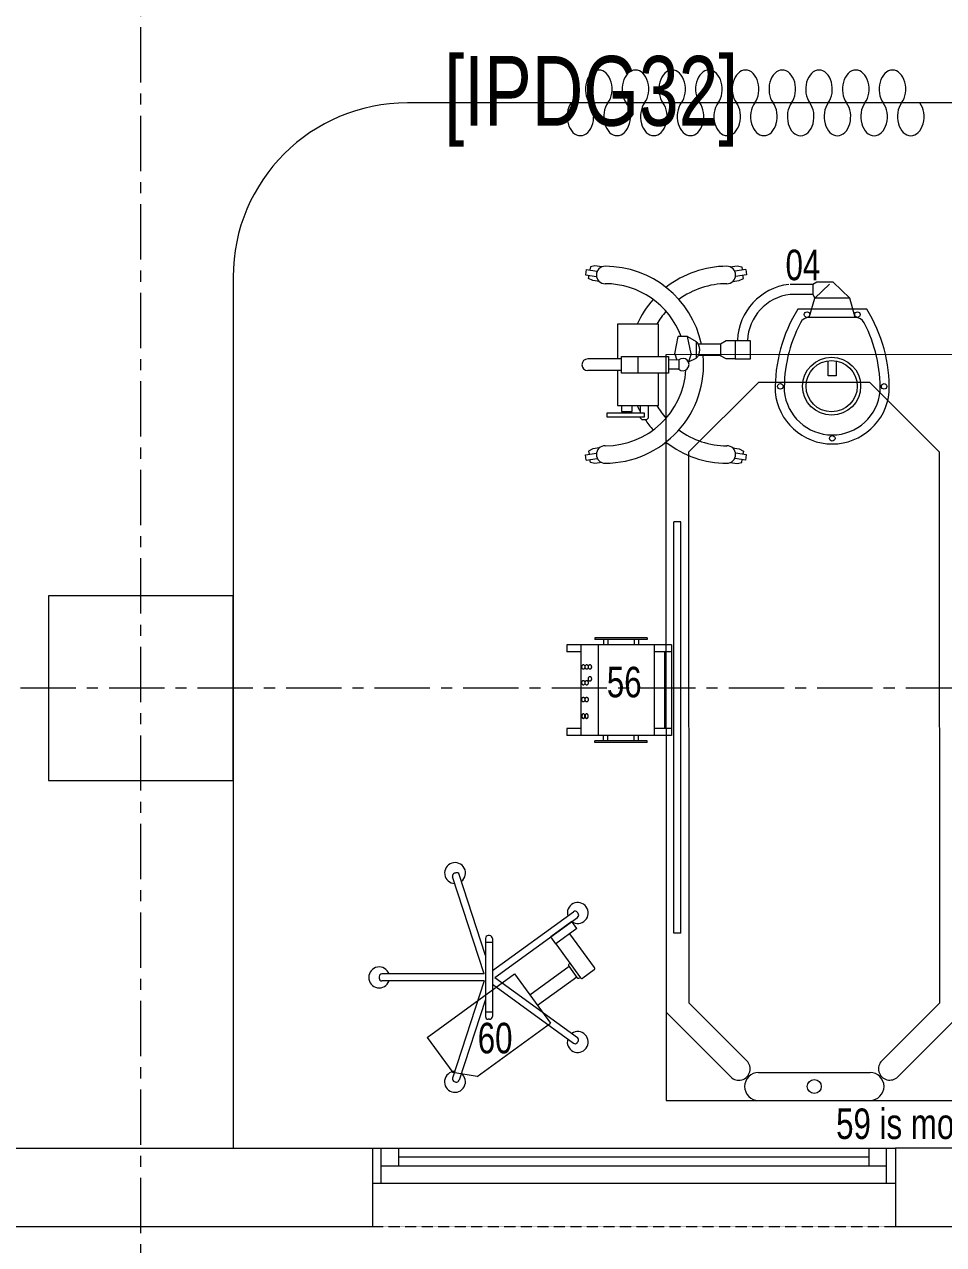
# Model space of a CAD drawing. Header units: millimetres. Extents: x 26027 to 581921, y 7230 to 233891.
# Drawn here: x 487665 to 490302, y 126349 to 129850 of the extents above; entities that cross this region are included whole.
import ezdxf

# ---------------------------------------------------------------- set-up
doc = ezdxf.new("R2010")
doc.units = ezdxf.units.MM
doc.header["$LTSCALE"] = 5
for name, pattern in [('CENTER', [50.8, 31.75, -6.35, 6.35, -6.35]), ('HIDDEN', [9.525, 6.35, -3.175]), ('HIDDEN2', [0.1875, 0.125, -0.0625])]:
    doc.linetypes.add(name, pattern=pattern)
doc.layers.get('0').update_dxf_attribs({"color": 252})
for name, color, linetype, lineweight in [('72_EGR_BASE_TEXT', 252, 'Continuous', 5), ('Aluminum', 252, 'Continuous', 5), ('Medical Equipment and Furniture', 252, 'Continuous', 0), ('Medical Equipment and Furniture1', 252, 'Continuous', 5), ('Proj', 252, 'HIDDEN2', 5), ('Structure', 252, 'Continuous', 5), ('Walls', 252, 'Continuous', 5)]:
    doc.layers.add(name, color=color, linetype=linetype, lineweight=lineweight)
doc.layers.add('axes', color=252, linetype='Continuous')
doc.styles.add('X3G_ENTITY_257CFD', font='swisscl.ttf', dxfattribs={"height": 200})
doc.styles.add('X3G_ENTITY_2587EA', font='swisscl.ttf', dxfattribs={"height": 200})

# ---------------------------------------------------------------- blocks, each defined once
blk = doc.blocks.new('HF16786E-P')
at = {"layer": 'Medical Equipment and Furniture1'}
for p, q in [((-2.14, 0.425), (-2.14, -0.425)), ((-0.2531, 0.425), (-0.0678, 0.2397)), ((0, -0.425), (0, 0.425)), ((-1.86, 0.36), (-2.06, 0.16)), ((-0.28, 0.36), (-1.86, 0.36)), ((-0.28, 0.36), (-0.1137, 0.1937)), ((-2.06, 0.16), (-2.06, -0.16)), ((-0.08, -0.16), (-0.08, 0.16)), ((-2.06, -0.16), (-1.86, -0.36)), ((-0.1136, -0.1936), (-0.28, -0.36)), ((-0.0676, -0.2396), (-0.2531, -0.425)), ((-1.86, -0.36), (-0.28, -0.36)), ((-0.48, -0.3825), (-1.66, -0.3825)), ((-1.66, -0.3825), (-1.66, -0.4025)), ((-0.48, -0.3825), (-0.48, -0.4025)), ((-0.48, -0.4025), (-1.66, -0.4025)), ((-2.14, -0.425), (0, -0.425))]:
    blk.add_line(p, q, dxfattribs=at)
blk.add_circle((-0.04, 0), 0.02, dxfattribs=at)
for centre, radius, start, end in [((-0.0908, 0.2167), 0.0325, 225, 45), ((-0.04, 0.16), 0.04, 0, 180), ((-0.04, -0.16), 0.04, 180, 0), ((-0.0906, -0.2166), 0.0325, 315, 135)]:
    blk.add_arc(centre, radius, start, end, dxfattribs=at)
blk = doc.blocks.new('mobile light')
at = {"layer": 'Medical Equipment and Furniture'}
for p, q in [((1882.58, -498.29), (1882.35, -499.8)), ((1882.35, -499.8), (1885.55, -500.28)), ((1882.58, -498.29), (1885.78, -498.78)), ((1883.28, -500.85), (1883.42, -499.96)), ((1883.78, -497.56), (1883.65, -498.45)), ((1885.1, -497.29), (1883.78, -497.56)), ((1887.04, -497.59), (1885.1, -497.29)), ((1923.94, -497.59), (1925.88, -497.29)), ((1928.41, -498.29), (1925.2, -498.78)), ((1928.63, -499.8), (1925.43, -500.28)), ((1925.88, -497.29), (1927.2, -497.56)), ((1927.2, -497.56), (1927.33, -498.45)), ((1927.7, -500.85), (1927.56, -499.96)), ((1928.41, -498.29), (1928.63, -499.8)), ((1884.47, -501.5), (1883.28, -500.85)), ((1886.4, -501.79), (1884.47, -501.5)), ((1924.58, -501.79), (1926.52, -501.5)), ((1926.52, -501.5), (1927.7, -500.85)), ((1947.59, -502.62), (1941.09, -502.62)), ((1948.76, -501.94), (1947.59, -502.62)), ((1947.59, -502.62), (1947.59, -505.45)), ((1948.15, -506.5), (1952.41, -502.55)), ((1953.47, -501.94), (1948.76, -501.94)), ((1958.23, -506.5), (1953.47, -501.94)), ((1947.59, -505.45), (1941.09, -505.45)), ((1946.6, -512.08), (1948.15, -506.5)), ((1947.59, -505.45), (1948.15, -506.5)), ((1958.23, -506.5), (1948.15, -506.5)), ((1959.78, -512.08), (1958.23, -506.5)), ((1963.08, -509.67), (1943.3, -509.67)), ((1959.78, -512.08), (1946.6, -512.08)), ((1908.01, -522.53), (1909, -517.55)), ((1911.69, -517.55), (1909, -517.55)), ((1912.69, -522.53), (1911.69, -517.55)), ((1911.69, -517.55), (1914.17, -518.99)), ((1914.17, -518.99), (1914.17, -523.77)), ((1921.08, -519.69), (1914.74, -519.69)), ((1922.73, -518.8), (1921.08, -519.69)), ((1921.08, -519.69), (1921.08, -523.01)), ((1921.08, -519.69), (1921.08, -523.01)), ((1925.38, -518.8), (1922.73, -518.8)), ((1892.68, -523.97), (1883.05, -523.97)), ((1892.68, -528.06), (1892.68, -523.24)), ((1892.68, -523.24), (1906.16, -523.24)), ((1897.5, -528.06), (1897.5, -523.24)), ((1906.16, -523.24), (1906.16, -528.06)), ((1909.15, -524.25), (1906.16, -524.32)), ((1908.01, -522.53), (1908.62, -524.28)), ((1909.15, -524.25), (1909.15, -526.94)), ((1912.69, -522.53), (1911.9, -524.78)), ((1911.9, -524.78), (1914.17, -523.77)), ((1921.08, -523.01), (1914.77, -523.01)), ((1922.73, -523.93), (1921.08, -523.04)), ((1925.38, -523.93), (1922.73, -523.93)), ((1892.68, -527.34), (1883.05, -527.34)), ((1906.16, -528.06), (1892.68, -528.06)), ((1909.15, -526.94), (1906.16, -526.87)), ((1886.4, -549.48), (1884.47, -549.77)), ((1924.58, -549.48), (1926.52, -549.77)), ((1882.35, -551.47), (1885.55, -550.99)), ((1882.58, -552.98), (1882.35, -551.47)), ((1882.58, -552.98), (1885.78, -552.5)), ((1884.47, -549.77), (1883.28, -550.42)), ((1883.28, -550.42), (1883.42, -551.31)), ((1883.78, -553.71), (1883.65, -552.82)), ((1928.41, -552.98), (1925.2, -552.5)), ((1928.63, -551.47), (1925.43, -550.99)), ((1926.52, -549.77), (1927.7, -550.42)), ((1927.2, -553.71), (1927.33, -552.82)), ((1927.7, -550.42), (1927.56, -551.31)), ((1928.41, -552.98), (1928.63, -551.47)), ((1885.1, -553.98), (1883.78, -553.71)), ((1887.04, -553.69), (1885.1, -553.98)), ((1923.94, -553.69), (1925.88, -553.98)), ((1925.88, -553.98), (1927.2, -553.71))]:
    blk.add_line(p, q, dxfattribs=at)
for points in [[(1903.33, -523.24), (1903.33, -514.02), (1891.61, -514.02), (1891.61, -523.97)], [(1954.27, -524.55), (1954.27, -528.82), (1952.05, -528.82), (1952.05, -524.5)], [(1891.61, -527.34), (1891.61, -537.34), (1903.33, -537.34), (1903.33, -528.06)], [(1892.74, -537.34), (1892.74, -539.04), (1895.76, -539.04), (1895.76, -537.34)], [(1898.05, -537.34), (1898.05, -539.5)], [(1898.05, -540.63), (1898.05, -540.87), (1898.53, -541.35), (1900.02, -541.35), (1900.5, -540.87), (1900.5, -537.34)]]:
    blk.add_lwpolyline(points, dxfattribs=at)
for points in [[(1929.78, -518.8), (1925.38, -518.8), (1925.38, -523.93), (1929.78, -523.93)], [(1899.3, -539.5), (1888.5, -539.5), (1888.5, -540.63), (1899.3, -540.63)]]:
    blk.add_lwpolyline(points, close=True, dxfattribs=at)
for centre, radius in [((1945.96, -511.25), 0.793), ((1960.42, -511.25), 0.793), ((1953.01, -531.79), 8.32), ((1953.01, -531.79), 7.35), ((1938.31, -531.85), 0.793), ((1968.07, -531.85), 0.793), ((1953.19, -546.77), 0.793)]:
    blk.add_circle(centre, radius, dxfattribs=at)
for centre, radius, start, end in [((1888.02, -499.89), 2.5, 90, 270), ((1888.02, -525.64), 28.25, 12.1463, 90), ((1922.96, -525.64), 28.25, 90, 128.2073), ((1922.96, -499.89), 2.5, 270, 90), ((1888.02, -525.64), 23.25, 20.3387, 90), ((1922.96, -525.64), 23.25, 90, 126.3743), ((1942.82, -519.31), 16.86, 97.1293, 177.6115), ((1922.96, -525.64), 28.25, 138.4974, 155.7305), ((1942.82, -519.31), 13.97, 97.1293, 177.6115), ((1922.96, -525.64), 23.25, 138.7224, 150.0382), ((1980.13, -532.49), 43.32, 148.2167, 181.2501), ((1926.25, -532.49), 43.32, 358.7499, 31.7833), ((1980.13, -532.49), 40.72, 152.4092, 181.2501), ((1946.6, -514.96), 2.89, 90, 152.4092), ((1959.78, -514.96), 2.89, 27.5908, 90), ((1926.25, -532.49), 40.72, 358.7499, 27.5908), ((1911.94, -521.38), 3.27, 313.0112, 46.9888), ((1883.05, -525.65), 1.68, 90, 270), ((1888.02, -525.64), 28.25, 270, 5.3386), ((1910.32, -525.6), 1.78, 229.0673, 130.9327), ((1888.02, -525.64), 23.25, 270, 356.3184), ((1953.19, -531.93), 16.44, 185.2361, 354.7639), ((1953.19, -531.93), 13.84, 185.2361, 354.7639), ((1922.96, -525.64), 28.25, 204.483, 208.105), ((1922.96, -525.64), 23.25, 210.2349, 221.2776), ((1922.96, -525.64), 28.25, 213.7985, 221.5026), ((1922.96, -525.64), 23.25, 233.6257, 270), ((1888.02, -551.39), 2.5, 90, 270), ((1922.96, -525.64), 28.25, 231.7927, 270), ((1922.96, -551.39), 2.5, 270, 90)]:
    blk.add_arc(centre, radius, start, end, dxfattribs=at)
blk = doc.blocks.new('ME17423-P')
at = {"layer": 'Medical Equipment and Furniture1'}
for p, q in [((0.26, 0), (0, 0)), ((0, 0), (0, -0.3)), ((0.02, 0), (0.02, -0.05)), ((0.24, 0), (0.24, -0.05)), ((0.26, 0), (0.26, -0.3)), ((0.24, -0.02), (0.02, -0.02)), ((-0.02, -0.07), (-0.02, -0.22)), ((-0.02, -0.07), (-0.015, -0.07)), ((-0.015, -0.07), (-0.015, -0.22)), ((0.26, -0.05), (0, -0.05)), ((0.275, -0.07), (0.275, -0.22)), ((0.28, -0.07), (0.275, -0.07)), ((0.28, -0.07), (0.28, -0.22)), ((-0.015, -0.095), (0, -0.095)), ((0.275, -0.095), (0.26, -0.095)), ((-0.015, -0.1075), (0, -0.1075)), ((0.275, -0.1075), (0.26, -0.1075)), ((-0.015, -0.1825), (0, -0.1825)), ((-0.015, -0.195), (0, -0.195)), ((0.26, -0.21), (0, -0.21)), ((0.275, -0.1825), (0.26, -0.1825)), ((0.275, -0.195), (0.26, -0.195)), ((-0.02, -0.22), (-0.015, -0.22)), ((0.28, -0.22), (0.275, -0.22)), ((0.26, -0.26), (0, -0.26)), ((0.02, -0.26), (0.02, -0.3)), ((0.24, -0.26), (0.24, -0.3)), ((0.02, -0.3), (0, -0.3)), ((0.26, -0.3), (0.24, -0.3))]:
    blk.add_line(p, q, dxfattribs=at)
for points in [[(0.0623, -0.2435, -0.14448), (0.0618, -0.2451, -0.107176), (0.0603, -0.2466, -0.077753), (0.0582, -0.2475, -0.064938), (0.0555, -0.2479, -0.064938), (0.0528, -0.2475, -0.077753), (0.0508, -0.2466, -0.107176), (0.0492, -0.2451, -0.14448), (0.0488, -0.2435, -0.14448), (0.0492, -0.242, -0.107176), (0.0508, -0.2405, -0.077753), (0.0528, -0.2396, -0.064938), (0.0555, -0.2392, -0.064938), (0.0582, -0.2396, -0.077753), (0.0603, -0.2405, -0.107176), (0.0618, -0.242, -0.14448)], [(0.0623, -0.2529, -0.14448), (0.0618, -0.2544, -0.107176), (0.0603, -0.2559, -0.077753), (0.0582, -0.2568, -0.064938), (0.0555, -0.2572, -0.064938), (0.0528, -0.2568, -0.077753), (0.0508, -0.2559, -0.107176), (0.0492, -0.2544, -0.14448), (0.0488, -0.2529, -0.14448), (0.0492, -0.2513, -0.107176), (0.0508, -0.2498, -0.077753), (0.0528, -0.2489, -0.064938), (0.0555, -0.2485, -0.064938), (0.0582, -0.2489, -0.077753), (0.0603, -0.2498, -0.107176), (0.0618, -0.2513, -0.14448)]]:
    blk.add_lwpolyline(points, format="xyb", close=True, dxfattribs=at)
for centre, radius, start, end in [((0.0991, -0.2435), 0.00284, 147.1153, 180), ((0.0991, -0.2435), 0.00284, 180, 212.8847), ((0.101, -0.2447), 0.00507, 122.6457, 147.1153), ((0.101, -0.2423), 0.00507, 212.8847, 237.3543), ((0.1022, -0.2467), 0.00735, 104.8618, 122.6457), ((0.103, -0.2497), 0.0105, 90, 104.8618), ((0.103, -0.2497), 0.0105, 75.1382, 90), ((0.1039, -0.2467), 0.00735, 57.3543, 75.1382), ((0.1051, -0.2447), 0.00507, 32.8847, 57.3543), ((0.1051, -0.2423), 0.00507, 302.6457, 327.1153), ((0.107, -0.2435), 0.00284, 0, 32.8847), ((0.107, -0.2435), 0.00284, 327.1153, 360), ((0.1475, -0.2435), 0.00284, 147.1153, 180), ((0.1475, -0.2435), 0.00284, 180, 212.8847), ((0.1494, -0.2447), 0.00507, 122.6457, 147.1153), ((0.1494, -0.2423), 0.00507, 212.8847, 237.3543), ((0.1506, -0.2467), 0.00735, 104.8618, 122.6457), ((0.1514, -0.2497), 0.0105, 90, 104.8618), ((0.1514, -0.2497), 0.0105, 75.1382, 90), ((0.1522, -0.2467), 0.00735, 57.3543, 75.1382), ((0.1585, -0.2342), 0.00284, 147.1153, 180), ((0.1585, -0.2342), 0.00284, 180, 212.8847), ((0.1604, -0.2354), 0.00507, 122.6457, 147.1153), ((0.1604, -0.233), 0.00507, 212.8847, 237.3543), ((0.1534, -0.2447), 0.00507, 32.8847, 57.3543), ((0.1534, -0.2423), 0.00507, 302.6457, 327.1153), ((0.1616, -0.2373), 0.00735, 104.8618, 122.6457), ((0.1616, -0.2311), 0.00735, 237.3543, 255.1382), ((0.1553, -0.2435), 0.00284, 0, 32.8847), ((0.1553, -0.2435), 0.00284, 327.1153, 360), ((0.1624, -0.2404), 0.0105, 90, 104.8618), ((0.1624, -0.228), 0.0105, 255.1382, 270), ((0.1624, -0.2404), 0.0105, 75.1382, 90), ((0.1624, -0.228), 0.0105, 270, 284.8618), ((0.1632, -0.2373), 0.00735, 57.3543, 75.1382), ((0.1632, -0.2311), 0.00735, 284.8618, 302.6457), ((0.1645, -0.2354), 0.00507, 32.8847, 57.3543), ((0.1645, -0.233), 0.00507, 302.6457, 327.1153), ((0.1663, -0.2342), 0.00284, 0, 32.8847), ((0.1663, -0.2342), 0.00284, 327.1153, 0), ((0.1927, -0.2342), 0.00284, 147.1153, 180), ((0.1927, -0.2342), 0.00284, 180, 212.8847), ((0.1927, -0.2435), 0.00284, 147.1153, 180), ((0.1927, -0.2435), 0.00284, 180, 212.8847), ((0.1945, -0.2354), 0.00507, 122.6457, 147.1153), ((0.1945, -0.233), 0.00507, 212.8847, 237.3543), ((0.1945, -0.2447), 0.00507, 122.6457, 147.1153), ((0.1945, -0.2423), 0.00507, 212.8847, 237.3543), ((0.1958, -0.2373), 0.00735, 104.8618, 122.6457), ((0.1958, -0.2311), 0.00735, 237.3543, 255.1382), ((0.1958, -0.2467), 0.00735, 104.8618, 122.6457), ((0.1966, -0.2404), 0.0105, 90, 104.8618), ((0.1966, -0.228), 0.0105, 255.1382, 270), ((0.1966, -0.2497), 0.0105, 90, 104.8618), ((0.1966, -0.2404), 0.0105, 75.1382, 90), ((0.1966, -0.228), 0.0105, 270, 284.8618), ((0.1966, -0.2497), 0.0105, 75.1382, 90), ((0.1974, -0.2373), 0.00735, 57.3543, 75.1382), ((0.1974, -0.2311), 0.00735, 284.8618, 302.6457), ((0.1974, -0.2467), 0.00735, 57.3543, 75.1382), ((0.1986, -0.2354), 0.00507, 32.8847, 57.3543), ((0.1986, -0.233), 0.00507, 302.6457, 327.1153), ((0.1986, -0.2447), 0.00507, 32.8847, 57.3543), ((0.1986, -0.2423), 0.00507, 302.6457, 327.1153), ((0.2005, -0.2342), 0.00284, 0, 32.8847), ((0.2005, -0.2342), 0.00284, 327.1153, 360), ((0.2005, -0.2435), 0.00284, 0, 32.8847), ((0.2005, -0.2435), 0.00284, 327.1153, 360), ((0.0991, -0.2529), 0.00284, 147.1153, 180), ((0.0991, -0.2529), 0.00284, 180, 212.8847), ((0.101, -0.2541), 0.00507, 122.6457, 147.1153), ((0.101, -0.2517), 0.00507, 212.8847, 237.3543), ((0.1022, -0.2404), 0.00735, 237.3543, 255.1382), ((0.1022, -0.256), 0.00735, 104.8618, 122.6457), ((0.1022, -0.2497), 0.00735, 237.3543, 255.1382), ((0.103, -0.2374), 0.0105, 255.1382, 270), ((0.103, -0.259), 0.0105, 90, 104.8618), ((0.103, -0.2467), 0.0105, 255.1382, 270), ((0.103, -0.2374), 0.0105, 270, 284.8618), ((0.103, -0.259), 0.0105, 75.1382, 90), ((0.103, -0.2467), 0.0105, 270, 284.8618), ((0.1039, -0.2404), 0.00735, 284.8618, 302.6457), ((0.1039, -0.256), 0.00735, 57.3543, 75.1382), ((0.1039, -0.2497), 0.00735, 284.8618, 302.6457), ((0.1051, -0.2541), 0.00507, 32.8847, 57.3543), ((0.1051, -0.2517), 0.00507, 302.6457, 327.1153), ((0.107, -0.2529), 0.00284, 0, 32.8847), ((0.107, -0.2529), 0.00284, 327.1153, 360), ((0.1475, -0.2529), 0.00284, 147.1153, 180), ((0.1475, -0.2529), 0.00284, 180, 212.8847), ((0.1494, -0.2541), 0.00507, 122.6457, 147.1153), ((0.1494, -0.2517), 0.00507, 212.8847, 237.3543), ((0.1506, -0.2404), 0.00735, 237.3543, 255.1382), ((0.1506, -0.256), 0.00735, 104.8618, 122.6457), ((0.1506, -0.2497), 0.00735, 237.3543, 255.1382), ((0.1514, -0.2374), 0.0105, 255.1382, 270), ((0.1514, -0.259), 0.0105, 90, 104.8618), ((0.1514, -0.2467), 0.0105, 255.1382, 270), ((0.1514, -0.2374), 0.0105, 270, 284.8618), ((0.1514, -0.259), 0.0105, 75.1382, 90), ((0.1514, -0.2467), 0.0105, 270, 284.8618), ((0.1522, -0.2404), 0.00735, 284.8618, 302.6457), ((0.1522, -0.256), 0.00735, 57.3543, 75.1382), ((0.1522, -0.2497), 0.00735, 284.8618, 302.6457), ((0.1534, -0.2541), 0.00507, 32.8847, 57.3543), ((0.1534, -0.2517), 0.00507, 302.6457, 327.1153), ((0.1553, -0.2529), 0.00284, 0, 32.8847), ((0.1553, -0.2529), 0.00284, 327.1153, 360), ((0.1927, -0.2529), 0.00284, 147.1153, 180), ((0.1927, -0.2529), 0.00284, 180, 212.8847), ((0.1945, -0.2541), 0.00507, 122.6457, 147.1153), ((0.1945, -0.2517), 0.00507, 212.8847, 237.3543), ((0.1958, -0.2404), 0.00735, 237.3543, 255.1382), ((0.1958, -0.256), 0.00735, 104.8618, 122.6457), ((0.1958, -0.2497), 0.00735, 237.3543, 255.1382), ((0.1966, -0.2374), 0.0105, 255.1382, 270), ((0.1966, -0.259), 0.0105, 90, 104.8618), ((0.1966, -0.2467), 0.0105, 255.1382, 270), ((0.1966, -0.2374), 0.0105, 270, 284.8618), ((0.1966, -0.259), 0.0105, 75.1382, 90), ((0.1966, -0.2467), 0.0105, 270, 284.8618), ((0.1974, -0.2404), 0.00735, 284.8618, 302.6457), ((0.1974, -0.256), 0.00735, 57.3543, 75.1382), ((0.1974, -0.2497), 0.00735, 284.8618, 302.6457), ((0.1986, -0.2541), 0.00507, 32.8847, 57.3543), ((0.1986, -0.2517), 0.00507, 302.6457, 327.1153), ((0.2005, -0.2529), 0.00284, 0, 32.8847), ((0.2005, -0.2529), 0.00284, 327.1153, 360)]:
    blk.add_arc(centre, radius, start, end, dxfattribs=at)
blk = doc.blocks.new('HF12177-P')
for p, q in [((-0.0196, -0.007), (-0.1885, 0.2255)), ((0, 0), (-0.1724, 0.2372)), ((0, 0), (0.1724, 0.2372)), ((0.0196, -0.007), (0.1885, 0.2255)), ((-0.0631, -0.027), (-0.2951, -0.1024)), ((-0.01, -0.0308), (-0.2889, -0.1214)), ((-0.12, -0.015), (-0.12, -0.019)), ((-0.112, -0.007), (0.112, -0.007)), ((-0.112, -0.027), (0.112, -0.027)), ((-0.1, -0.007), (-0.1, -0.027)), ((-0.01, -0.0308), (-0.01, -0.324)), ((0.01, -0.0308), (0.01, -0.324)), ((0.01, -0.0308), (0.2889, -0.1214)), ((0.0631, -0.027), (0.2951, -0.1024)), ((0.1, -0.007), (0.1, -0.027)), ((0.12, -0.015), (0.12, -0.019))]:
    blk.add_line(p, q)
for centre, radius, start, end in [((-0.1852, 0.2378), 0.03, 325.4712, 286.5288), ((0.1852, 0.2378), 0.03, 253.4712, 214.5288), ((-0.1821, 0.2302), 0.008, 126.3733, 216), ((0, -0.017), 0.315, 125.6267, 126.3733), ((-0.1788, 0.2325), 0.008, 36, 125.6267), ((0.1788, 0.2325), 0.008, 54.3733, 144), ((0, -0.017), 0.315, 53.6267, 54.3733), ((0.1821, 0.2302), 0.008, 324, 53.6267), ((-0.112, -0.015), 0.008, 90, 180), ((-0.112, -0.019), 0.008, 180, 270), ((0.112, -0.015), 0.008, 0, 90), ((0.112, -0.019), 0.008, 270, 0), ((-0.2996, -0.1144), 0.03, 37.4712, 358.5288), ((-0.2926, -0.11), 0.008, 108, 197.6267), ((0.2996, -0.1144), 0.03, 181.4712, 142.5288), ((0.2926, -0.11), 0.008, 342.3733, 72), ((0, -0.017), 0.315, 197.6267, 198.3733), ((-0.2914, -0.1138), 0.008, 198.3733, 288), ((0.2914, -0.1138), 0.008, 252, 341.6267), ((0, -0.017), 0.315, 341.6267, 342.3733), ((0, -0.332), 0.03, 109.4712, 70.5288), ((-0.002, -0.324), 0.008, 180, 269.6267), ((0, -0.017), 0.315, 269.6267, 270.3733), ((0.002, -0.324), 0.008, 270.3733, 0)]:
    blk.add_arc(centre, radius, start, end)
blk = doc.blocks.new('MONITOR ARM PLAN')
at = {"color": 8, "linetype": 'HIDDEN'}
for p, q in [((0.025, -0.49375, 0), (0.025, -0.18375, 0)), ((0.025, -0.18375, 0), (0.2, -0.18375, 0)), ((0.2, -0.44375, 0), (0.2, -0.18375, 0)), ((0.2, -0.44375, 0), (0.15, -0.49375, 0)), ((0.025, -0.49375, 0), (0.15, -0.49375, 0))]:
    blk.add_line(p, q, dxfattribs=at)
at = {"layer": 'Medical Equipment and Furniture1'}
for p, q in [((0.025, 0.0375), (0, 0.0375)), ((0, 0.0375), (0, -0.0375)), ((0.025, 0.0375), (0.025, -0.0375)), ((0.145, 0.0125), (0.025, 0.0125)), ((0.15, 0.0075), (0.15, -0.0325)), ((0.025, -0.0375), (0, -0.0375)), ((0.025, -0.0375), (0.145, -0.0375)), ((0.09375, -0.0375), (0.09375, -0.04)), ((0.09875, -0.045), (0.13875, -0.045)), ((0.1, -0.045), (0.1, -0.18375)), ((0.1375, -0.045), (0.1375, -0.18375)), ((0.14375, -0.0375), (0.14375, -0.04))]:
    blk.add_line(p, q, dxfattribs=at)
for centre, start, end in [((0.145, 0.0075, 0), 0, 90), ((0.145, -0.0325), 270, 0), ((0.09875, -0.04), 180, 270), ((0.13875, -0.04), 270, 360)]:
    blk.add_arc(centre, 0.005, start, end, dxfattribs=at)
blk = doc.blocks.new('CURTAIN')
for centre, start, end in [((-0.3386, 0.0395), 313.5684, 226.4316), ((-0.1881, 0.0395), 313.5684, 226.4316), ((-0.0376, 0.0395), 313.5684, 226.4316), ((0.1129, 0.0395), 313.5684, 226.4316), ((0.2633, 0.0395), 313.5684, 226.4316), ((0.4138, 0.0395), 313.5684, 226.4316), ((0.5643, 0.0395), 313.5684, 226.4316), ((0.7148, 0.0395), 313.5684, 226.4316), ((0.8653, 0.0395), 313.5684, 226.4316), ((0.0376, -0.0395), 133.5684, 46.4316), ((0.1881, -0.0395), 133.5684, 46.4316), ((0.3386, -0.0395), 133.5684, 46.4316), ((0.4891, -0.0395), 133.5684, 46.4316), ((0.6396, -0.0395), 133.5684, 46.4316), ((0.79, -0.0395), 133.5684, 46.4316), ((0.9405, -0.0395), 133.5684, 46.4316), ((-0.4138, -0.0395), 133.5684, 46.4316), ((-0.2633, -0.0395), 133.5684, 46.4316), ((-0.1129, -0.0395), 133.5684, 46.4316)]:
    blk.add_arc(centre, 0.0546, start, end)

msp = doc.modelspace()

# ---------------------------------------------------------------- linework, layer by layer
at = {"layer": 'Aluminum'}
for p, q in [((488663.8, 126625.3), (490163.8, 126625.3)), ((488688.8, 126525.3), (488688.8, 126625.3)), ((488738.8, 126575.3), (488738.8, 126625.3)), ((490088.8, 126575.3), (490088.8, 126625.3)), ((490138.8, 126525.3), (490138.8, 126625.3)), ((490088.8, 126600.3), (488738.8, 126600.3)), ((488688.8, 126575.3), (490138.8, 126575.3)), ((488663.8, 126525.3), (490163.8, 126525.3))]:
    msp.add_line(p, q, dxfattribs=at)
at = {"layer": 'axes', "linetype": 'CENTER', "lineweight": 0}
for p, q in [((487998.8, 120285.6, 0), (487998.8, 210035.3, 0)), ((581030.5, 127945.3, 2.4), (449113.3, 127945.3, 2.4))]:
    msp.add_line(p, q, dxfattribs=at)
at = {"layer": 'Medical Equipment and Furniture'}
for p, q in [((491098.8, 129625.3, 0), (488763.8, 129625.3, 0)), ((488263.8, 129125.3, 0), (488263.8, 126625.3, 0))]:
    msp.add_line(p, q, dxfattribs=at)
msp.add_arc((488763.8, 129125.3, 0), 500, 90, 180, dxfattribs=at)
at = {"layer": 'Proj'}
msp.add_line((490163.8, 126400.3), (488663.8, 126400.3), dxfattribs=at)
at = {"layer": 'Structure', "elevation": 0}
msp.add_lwpolyline([(487733.8, 127680.3), (488263.8, 127680.3), (488263.8, 128210.3), (487733.8, 128210.3)], close=True, dxfattribs=at)
at = {"layer": 'Walls'}
for p, q in [((487073.8, 126625.3), (488663.8, 126625.3)), ((488663.8, 126625.3), (488663.8, 126400.3)), ((493033.8, 126625.3), (490163.8, 126625.3)), ((490163.8, 126625.3), (490163.8, 126400.3)), ((488663.8, 126400.3), (487073.8, 126400.3)), ((493033.8, 126400.3), (490163.8, 126400.3))]:
    msp.add_line(p, q, dxfattribs=at)

# ---------------------------------------------------------------- block references
at = {"layer": 'Medical Equipment and Furniture', "extrusion": (6.38299e-11, 1.26698e-09, -1), "xscale": -699.9999999767327, "yscale": 1000, "zscale": 1000, "rotation": 0.01407011184905826}
msp.add_blockref('CURTAIN', (-489549.8, 129625.3, 0), dxfattribs=at)
at = {"layer": 'Medical Equipment and Furniture', "xscale": 10, "yscale": 10, "zscale": 10}
msp.add_blockref('mobile light', (470450.9, 134130.2, 0), dxfattribs=at)
at = {"layer": 'Medical Equipment and Furniture', "lineweight": 0, "xscale": 1000, "yscale": 1000, "zscale": 1000, "rotation": 270.0149936594165}
msp.add_blockref('HF16786E-P', (489931.3, 126762.7, 0), dxfattribs=at)
at = {"layer": 'Medical Equipment and Furniture', "yscale": 1000, "zscale": 1000}
for name, p, xscale, rotation in [('ME17423-P', (489521.6, 127810, 0), -999.9999999999994, 270.0002291391862), ('MONITOR ARM PLAN', (489205.3, 127254, 0), 1000, 305.9850316752795)]:
    msp.add_blockref(name, p, dxfattribs=dict(at, xscale=xscale, rotation=rotation))
at = {"layer": 'Medical Equipment and Furniture', "extrusion": (-1.92689e-13, -1.39405e-12, -1), "xscale": -1000, "yscale": 1000, "zscale": -1000, "rotation": 90.01496832471715}
msp.add_blockref('HF12177-P', (-489014.8, 127115.6, 0), dxfattribs=at)

# ---------------------------------------------------------------- texts
at = {"layer": '72_EGR_BASE_TEXT', "insert": (489291.4, 129759.7), "char_height": 200, "attachment_point": 2, "style": 'X3G_ENTITY_2587EA'}
msp.add_mtext('[IPDG32]', dxfattribs=at)
at = {"layer": 'Medical Equipment and Furniture', "char_height": 87.47, "attachment_point": 2, "style": 'X3G_ENTITY_257CFD'}
for s, insert in [('04', (489898.6, 129203.9, 0)), ('56', (489385.9, 128007, 0)), ('60', (489015.5, 126985.4, 0))]:
    msp.add_mtext(s, dxfattribs=dict(at, insert=insert))
at = {"layer": 'Medical Equipment and Furniture', "insert": (490791.6, 126739.6, 0), "char_height": 87.473, "width": 3260.537, "attachment_point": 2, "style": 'X3G_ENTITY_257CFD'}
msp.add_mtext('59 is mobile, can be used on all patients', dxfattribs=at)

doc.saveas('drawing.dxf')
